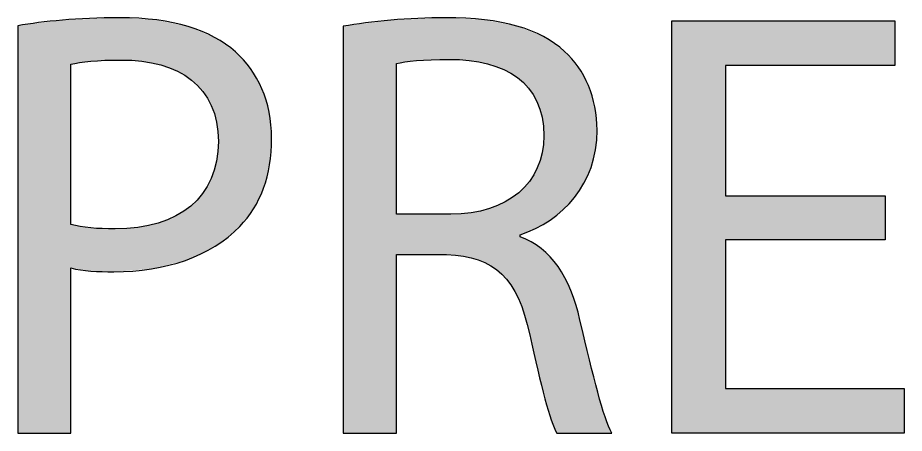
# Model space of a CAD drawing. Extents: x 0 to 360, y -268 to 0.
# Drawn here: x 195.365 to 199.71, y -194 to -191.964 of the extents above; entities that cross this region are included whole.
import ezdxf

# ---------------------------------------------------------------- set-up
doc = ezdxf.new("R2010")
doc.units = 0
doc.layers.add('LAYER_1', color=7, linetype='CONTINUOUS')

# ---------------------------------------------------------------- blocks, each defined once
blk = doc.blocks.new('*U304')
at = {"layer": 'LAYER_1', "color": 250}
for points in [[(195.5838, -194), (195.3648, -192.0033), (195.5838, -191.9761)], [(195.6253, -194), (195.5838, -191.9761), (195.6253, -191.9743)], [(195.6669, -192.1839), (195.6253, -191.9743), (195.6669, -191.9726)], [(195.671, -192.1834), (195.6669, -191.9726), (195.671, -191.9724)], [(195.7223, -192.1774), (195.671, -191.9724), (195.7223, -191.9703)], [(195.7227, -192.1773), (195.7223, -191.9703), (195.7227, -191.9703)], [(195.7236, -192.1773), (195.7227, -191.9703), (195.7236, -191.9702)], [(195.8354, -192.1728), (195.7236, -191.9702), (195.8354, -191.9656)], [(195.8416, -192.1726), (195.8354, -191.9656), (195.8416, -191.9653)], [(195.8657, -192.1716), (195.8416, -191.9653), (195.8657, -191.9643)], [(195.8712, -192.1714), (195.8712, -191.9647), (195.8992, -192.173)], [(195.8992, -192.173), (195.8992, -191.9664), (195.9538, -192.1763)], [(195.9538, -192.1763), (195.9538, -191.9697), (195.9736, -192.1775)], [(195.9736, -192.1775), (195.9736, -191.9709), (196.0053, -192.1825)], [(196.0053, -192.1825), (196.0053, -191.9729), (196.0197, -192.1848)], [(196.0197, -192.1848), (196.0197, -191.9738), (196.0212, -192.1851)], [(196.0212, -192.1851), (196.0212, -191.9739), (196.0461, -192.191)], [(196.0461, -192.191), (196.0461, -191.9754), (196.0536, -192.1928)], [(196.0536, -192.1928), (196.0536, -191.977), (196.0661, -192.1957)], [(196.0661, -192.1957), (196.0661, -191.9796), (196.0986, -192.2064)], [(196.0986, -192.2064), (196.0986, -191.9864), (196.1082, -192.2095)], [(196.1082, -192.2095), (196.1082, -191.9884), (196.1402, -192.2233)], [(196.1402, -192.2233), (196.1402, -191.9951), (196.1475, -192.2264)], [(196.1475, -192.2264), (196.1475, -191.9966), (196.1784, -192.2435)], [(196.1784, -192.2435), (196.1784, -192.0031), (196.1836, -192.2464)], [(196.1836, -192.2464), (196.1836, -192.0042), (196.187, -192.2487)], [(196.187, -192.2487), (196.187, -192.0049), (196.2006, -192.2583)], [(196.2006, -192.2583), (196.2006, -192.0078), (196.2129, -192.2669)], [(196.2129, -192.2669), (196.2129, -192.0128), (196.2166, -192.2695)], [(196.2166, -192.2695), (196.2166, -192.0143), (196.2438, -192.2936)], [(196.2438, -192.2936), (196.2438, -192.0254), (196.2463, -192.2958)], [(196.2463, -192.2958), (196.2463, -192.0265), (196.2629, -192.3146)], [(196.2629, -192.3146), (196.2629, -192.0333), (196.2708, -192.3236)], [(196.2708, -192.3236), (196.2708, -192.0365), (196.2724, -192.3253)], [(196.2724, -192.3253), (196.2724, -192.0372), (196.294, -192.3567)], [(196.294, -192.3567), (196.294, -192.046), (196.2949, -192.358)], [(196.2949, -192.358), (196.2949, -192.0464), (196.3132, -192.393)], [(196.3132, -192.393), (196.3132, -192.0538), (196.3137, -192.3939)], [(196.3137, -192.3939), (196.3137, -192.054), (196.3283, -192.4325)], [(196.3283, -192.4325), (196.3283, -192.06), (196.3285, -192.433)], [(196.3285, -192.433), (196.3285, -192.0601), (196.3293, -192.4361)], [(196.3293, -192.4361), (196.3293, -192.0604), (196.3329, -192.4503)], [(196.3329, -192.4503), (196.3329, -192.0629), (196.3392, -192.4752)], [(196.3392, -192.4752), (196.3392, -192.0673), (196.3393, -192.4754)], [(196.3393, -192.4754), (196.3393, -192.0674), (196.3458, -192.521)], [(196.3458, -192.521), (196.3458, -192.0719), (196.3458, -192.5211)], [(196.3458, -192.5211), (196.3458, -192.072), (196.348, -192.57)], [(196.348, -193.0728), (196.3458, -192.6196), (196.348, -192.57)], [(196.3458, -193.0744), (196.3393, -192.6663), (196.3458, -192.6198)], [(196.3458, -193.0744), (196.3458, -192.6198), (196.3458, -192.6196)], [(196.3329, -193.0836), (196.3293, -192.7069), (196.3329, -192.6924)], [(196.3392, -193.0791), (196.3329, -192.6924), (196.3392, -192.6668)], [(196.3393, -193.079), (196.3392, -192.6668), (196.3393, -192.6663)], [(196.3283, -193.0861), (196.3137, -192.7508), (196.3283, -192.7109)], [(196.3285, -193.086), (196.3283, -192.7109), (196.3285, -192.7101)], [(196.3293, -193.0855), (196.3285, -192.7101), (196.3293, -192.7069)], [(196.3132, -193.0943), (196.2949, -192.7886), (196.3132, -192.7521)], [(196.3137, -193.094), (196.3132, -192.7521), (196.3137, -192.7508)], [(196.2708, -193.1174), (196.2629, -192.835), (196.2708, -192.8256)], [(196.2724, -193.1165), (196.2708, -192.8256), (196.2724, -192.8232)], [(196.294, -193.1047), (196.2724, -192.8232), (196.294, -192.7904)], [(196.2949, -193.1042), (196.294, -192.7904), (196.2949, -192.7886)], [(196.2438, -193.1296), (196.2166, -192.8833), (196.2438, -192.8578)], [(196.2463, -193.1285), (196.2438, -192.8578), (196.2463, -192.8548)], [(196.2629, -193.1217), (196.2463, -192.8548), (196.2629, -192.835)], [(196.1784, -193.1551), (196.1475, -192.9309), (196.1784, -192.9126)], [(196.1836, -193.1538), (196.1784, -192.9126), (196.1836, -192.9086)], [(196.187, -193.1529), (196.1836, -192.9086), (196.187, -192.9061)], [(196.2006, -193.1473), (196.187, -192.9061), (196.2006, -192.896)], [(196.2129, -193.1423), (196.2006, -192.896), (196.2129, -192.8868)], [(196.2166, -193.1407), (196.2129, -192.8868), (196.2166, -192.8833)], [(196.0986, -193.175), (196.0661, -192.9658), (196.0986, -192.9544)], [(196.1082, -193.1726), (196.0986, -192.9544), (196.1082, -192.9499)], [(196.1402, -193.1646), (196.1082, -192.9499), (196.1402, -192.9351)], [(196.1475, -193.1628), (196.1402, -192.9351), (196.1475, -192.9309)], [(195.6253, -193.1904), (195.6253, -192.9775), (195.6669, -193.1967)], [(195.6669, -193.1967), (195.6669, -192.9864), (195.671, -193.1973)], [(195.671, -193.1973), (195.671, -192.9873), (195.7223, -193.2051)], [(195.7223, -193.2051), (195.7223, -192.9939), (195.7227, -193.2051)], [(195.7227, -193.2051), (195.7227, -192.9939), (195.7236, -193.2053)], [(195.7236, -193.2053), (195.7236, -192.994), (195.8354, -193.2087)], [(195.8657, -193.2064), (195.8416, -192.9989), (195.8657, -192.9981)], [(195.8712, -193.206), (195.8657, -192.9981), (195.8712, -192.998)], [(195.8992, -193.2039), (195.8712, -192.998), (195.8992, -192.9971)], [(195.9538, -193.1997), (195.8992, -192.9971), (195.9538, -192.9917)], [(195.9736, -193.1982), (195.9538, -192.9917), (195.9736, -192.9882)], [(196.0053, -193.1958), (195.9736, -192.9882), (196.0053, -192.9827)], [(196.0197, -193.1947), (196.0053, -192.9827), (196.0197, -192.979)], [(196.0212, -193.1944), (196.0197, -192.979), (196.0212, -192.9786)], [(196.0461, -193.1881), (196.0212, -192.9786), (196.0461, -192.9722)], [(196.0536, -193.1863), (196.0461, -192.9722), (196.0536, -192.9703)], [(196.0661, -193.1831), (196.0536, -192.9703), (196.0661, -192.9658)]]:
    blk.add_solid(points, dxfattribs=at)
at = {"layer": 'LAYER_1', "color": 250, "extrusion": (0, 0, -1)}
for points in [[(-195.3648, -194), (-195.3648, -192.0033), (-195.5838, -194)], [(-195.5838, -194), (-195.5838, -191.9761), (-195.6253, -194)], [(-195.6253, -192.1921), (-195.6253, -191.9743), (-195.6669, -192.1839)], [(-195.6669, -192.1839), (-195.6669, -191.9726), (-195.671, -192.1834)], [(-195.671, -192.1834), (-195.671, -191.9724), (-195.7223, -192.1774)], [(-195.7223, -192.1774), (-195.7223, -191.9703), (-195.7227, -192.1773)], [(-195.7227, -192.1773), (-195.7227, -191.9703), (-195.7236, -192.1773)], [(-195.7236, -192.1773), (-195.7236, -191.9702), (-195.8354, -192.1728)], [(-195.8354, -192.1728), (-195.8354, -191.9656), (-195.8416, -192.1726)], [(-195.8416, -192.1726), (-195.8416, -191.9653), (-195.8657, -192.1716)], [(-195.8657, -192.1716), (-195.8657, -191.9643), (-195.8712, -192.1714)], [(-195.8712, -192.1714), (-195.8657, -191.9643), (-195.8712, -191.9647)], [(-195.8992, -192.173), (-195.8712, -191.9647), (-195.8992, -191.9664)], [(-195.9538, -192.1763), (-195.8992, -191.9664), (-195.9538, -191.9697)], [(-195.9736, -192.1775), (-195.9538, -191.9697), (-195.9736, -191.9709)], [(-196.0053, -192.1825), (-195.9736, -191.9709), (-196.0053, -191.9729)], [(-196.0197, -192.1848), (-196.0053, -191.9729), (-196.0197, -191.9738)], [(-196.0212, -192.1851), (-196.0197, -191.9738), (-196.0212, -191.9739)], [(-196.0461, -192.191), (-196.0212, -191.9739), (-196.0461, -191.9754)], [(-196.0536, -192.1928), (-196.0461, -191.9754), (-196.0536, -191.977)], [(-196.0661, -192.1957), (-196.0536, -191.977), (-196.0661, -191.9796)], [(-196.0986, -192.2064), (-196.0661, -191.9796), (-196.0986, -191.9864)], [(-196.1082, -192.2095), (-196.0986, -191.9864), (-196.1082, -191.9884)], [(-196.1402, -192.2233), (-196.1082, -191.9884), (-196.1402, -191.9951)], [(-196.1475, -192.2264), (-196.1402, -191.9951), (-196.1475, -191.9966)], [(-196.1784, -192.2435), (-196.1475, -191.9966), (-196.1784, -192.0031)], [(-196.1836, -192.2464), (-196.1784, -192.0031), (-196.1836, -192.0042)], [(-196.187, -192.2487), (-196.1836, -192.0042), (-196.187, -192.0049)], [(-196.2006, -192.2583), (-196.187, -192.0049), (-196.2006, -192.0078)], [(-196.2129, -192.2669), (-196.2006, -192.0078), (-196.2129, -192.0128)], [(-196.2166, -192.2695), (-196.2129, -192.0128), (-196.2166, -192.0143)], [(-196.2438, -192.2936), (-196.2166, -192.0143), (-196.2438, -192.0254)], [(-196.2463, -192.2958), (-196.2438, -192.0254), (-196.2463, -192.0265)], [(-196.2629, -192.3146), (-196.2463, -192.0265), (-196.2629, -192.0333)], [(-196.2708, -192.3236), (-196.2629, -192.0333), (-196.2708, -192.0365)], [(-196.2724, -192.3253), (-196.2708, -192.0365), (-196.2724, -192.0372)], [(-196.294, -192.3567), (-196.2724, -192.0372), (-196.294, -192.046)], [(-196.2949, -192.358), (-196.294, -192.046), (-196.2949, -192.0464)], [(-196.3132, -192.393), (-196.2949, -192.0464), (-196.3132, -192.0538)], [(-196.3137, -192.3939), (-196.3132, -192.0538), (-196.3137, -192.054)], [(-196.3283, -192.4325), (-196.3137, -192.054), (-196.3283, -192.06)], [(-196.3285, -192.433), (-196.3283, -192.06), (-196.3285, -192.0601)], [(-196.3293, -192.4361), (-196.3285, -192.0601), (-196.3293, -192.0604)], [(-196.3329, -192.4503), (-196.3293, -192.0604), (-196.3329, -192.0629)], [(-196.3392, -192.4752), (-196.3329, -192.0629), (-196.3392, -192.0673)], [(-196.3393, -192.4754), (-196.3392, -192.0673), (-196.3393, -192.0674)], [(-196.3458, -192.521), (-196.3393, -192.0674), (-196.3458, -192.0719)], [(-196.3458, -192.5211), (-196.3458, -192.0719), (-196.3458, -192.072)], [(-196.348, -192.57), (-196.3458, -192.072), (-196.348, -192.0735)], [(-196.348, -193.0728), (-196.348, -192.0735), (-196.3964, -193.0386)], [(-196.3964, -193.0386), (-196.348, -192.0735), (-196.3964, -192.1072)], [(-196.3964, -193.0386), (-196.3964, -192.1072), (-196.4321, -193.0058)], [(-196.4321, -193.0058), (-196.3964, -192.1072), (-196.4321, -192.1321)], [(-196.4321, -193.0058), (-196.4321, -192.1321), (-196.4528, -192.9868)], [(-196.4528, -192.9868), (-196.4321, -192.1321), (-196.4528, -192.1551)], [(-196.4528, -192.9868), (-196.4528, -192.1551), (-196.5054, -192.9197)], [(-196.5054, -192.9197), (-196.4528, -192.1551), (-196.5054, -192.2135)], [(-196.5054, -192.9197), (-196.5054, -192.2135), (-196.5202, -192.9007)], [(-196.5202, -192.9007), (-196.5054, -192.2135), (-196.5202, -192.2397)], [(-196.5202, -192.9007), (-196.5202, -192.2397), (-196.5612, -192.8165)], [(-196.5612, -192.8165), (-196.5202, -192.2397), (-196.5612, -192.3122)], [(-196.5612, -192.8165), (-196.5612, -192.3122), (-196.5692, -192.8001)], [(-196.5692, -192.8001), (-196.5612, -192.3122), (-196.5692, -192.3381)], [(-196.5692, -192.8001), (-196.5692, -192.3381), (-196.5967, -192.694)], [(-196.5967, -192.694), (-196.5692, -192.3381), (-196.5967, -192.4267)], [(-196.5967, -192.694), (-196.5967, -192.4267), (-196.5991, -192.6849)], [(-196.5991, -192.6849), (-196.5967, -192.4267), (-196.5991, -192.451)], [(-196.5991, -192.6849), (-196.5991, -192.451), (-196.6092, -192.5552)], [(-196.3458, -193.0744), (-196.3458, -192.6196), (-196.348, -193.0728)], [(-196.3458, -193.0744), (-196.3458, -192.6198), (-196.3458, -193.0744)], [(-196.3329, -193.0836), (-196.3329, -192.6924), (-196.3392, -193.0791)], [(-196.3392, -193.0791), (-196.3392, -192.6668), (-196.3393, -193.079)], [(-196.3393, -193.079), (-196.3393, -192.6663), (-196.3458, -193.0744)], [(-196.3283, -193.0861), (-196.3283, -192.7109), (-196.3285, -193.086)], [(-196.3285, -193.086), (-196.3285, -192.7101), (-196.3293, -193.0855)], [(-196.3293, -193.0855), (-196.3293, -192.7069), (-196.3329, -193.0836)], [(-196.3132, -193.0943), (-196.3132, -192.7521), (-196.3137, -193.094)], [(-196.3137, -193.094), (-196.3137, -192.7508), (-196.3283, -193.0861)], [(-196.2708, -193.1174), (-196.2708, -192.8256), (-196.2724, -193.1165)], [(-196.2724, -193.1165), (-196.2724, -192.8232), (-196.294, -193.1047)], [(-196.294, -193.1047), (-196.294, -192.7904), (-196.2949, -193.1042)], [(-196.2949, -193.1042), (-196.2949, -192.7886), (-196.3132, -193.0943)], [(-196.2438, -193.1296), (-196.2438, -192.8578), (-196.2463, -193.1285)], [(-196.2463, -193.1285), (-196.2463, -192.8548), (-196.2629, -193.1217)], [(-196.2629, -193.1217), (-196.2629, -192.835), (-196.2708, -193.1174)], [(-196.1784, -193.1551), (-196.1784, -192.9126), (-196.1836, -193.1538)], [(-196.1836, -193.1538), (-196.1836, -192.9086), (-196.187, -193.1529)], [(-196.187, -193.1529), (-196.187, -192.9061), (-196.2006, -193.1473)], [(-196.2006, -193.1473), (-196.2006, -192.896), (-196.2129, -193.1423)], [(-196.2129, -193.1423), (-196.2129, -192.8868), (-196.2166, -193.1407)], [(-196.2166, -193.1407), (-196.2166, -192.8833), (-196.2438, -193.1296)], [(-196.0986, -193.175), (-196.0986, -192.9544), (-196.1082, -193.1726)], [(-196.1082, -193.1726), (-196.1082, -192.9499), (-196.1402, -193.1646)], [(-196.1402, -193.1646), (-196.1402, -192.9351), (-196.1475, -193.1628)], [(-196.1475, -193.1628), (-196.1475, -192.9309), (-196.1784, -193.1551)], [(-195.6669, -193.1967), (-195.6253, -192.9775), (-195.6669, -192.9864)], [(-195.671, -193.1973), (-195.6669, -192.9864), (-195.671, -192.9873)], [(-195.7223, -193.2051), (-195.671, -192.9873), (-195.7223, -192.9939)], [(-195.7227, -193.2051), (-195.7223, -192.9939), (-195.7227, -192.9939)], [(-195.7236, -193.2053), (-195.7227, -192.9939), (-195.7236, -192.994)], [(-195.8354, -193.2087), (-195.7236, -192.994), (-195.8354, -192.9986)], [(-195.8354, -193.2087), (-195.8354, -192.9986), (-195.8416, -193.2082)], [(-195.8416, -193.2082), (-195.8354, -192.9986), (-195.8416, -192.9989)], [(-195.8416, -193.2082), (-195.8416, -192.9989), (-195.8657, -193.2064)], [(-195.8657, -193.2064), (-195.8657, -192.9981), (-195.8712, -193.206)], [(-195.8712, -193.206), (-195.8712, -192.998), (-195.8992, -193.2039)], [(-195.8992, -193.2039), (-195.8992, -192.9971), (-195.9538, -193.1997)], [(-195.9538, -193.1997), (-195.9538, -192.9917), (-195.9736, -193.1982)], [(-195.9736, -193.1982), (-195.9736, -192.9882), (-196.0053, -193.1958)], [(-196.0053, -193.1958), (-196.0053, -192.9827), (-196.0197, -193.1947)], [(-196.0197, -193.1947), (-196.0197, -192.979), (-196.0212, -193.1944)], [(-196.0212, -193.1944), (-196.0212, -192.9786), (-196.0461, -193.1881)], [(-196.0461, -193.1881), (-196.0461, -192.9722), (-196.0536, -193.1863)], [(-196.0536, -193.1863), (-196.0536, -192.9703), (-196.0661, -193.1831)], [(-196.0661, -193.1831), (-196.0661, -192.9658), (-196.0986, -193.175)]]:
    blk.add_solid(points, dxfattribs=at)
blk = doc.blocks.new('*U305')
at = {"layer": 'LAYER_1', "color": 250}
for points in [[(197.1936, -194), (196.9599, -192.0064), (197.1936, -191.9764)], [(197.221, -194), (197.1936, -191.9764), (197.221, -191.9752)], [(197.2625, -192.1809), (197.221, -191.9752), (197.2625, -191.9733)], [(197.3194, -192.1743), (197.2625, -191.9733), (197.3194, -191.9707)], [(197.3916, -192.1699), (197.3194, -191.9707), (197.3916, -191.9675)], [(197.4608, -192.1686), (197.3916, -191.9675), (197.4608, -191.9643)], [(197.4787, -192.1683), (197.4787, -191.9653), (197.4877, -192.1688)], [(197.4877, -192.1688), (197.4877, -191.9658), (197.5388, -192.1716)], [(197.5388, -192.1716), (197.5388, -191.9685), (197.5499, -192.1722)], [(197.5499, -192.1722), (197.5499, -191.9691), (197.5778, -192.1737)], [(197.5778, -192.1737), (197.5778, -191.9706), (197.5874, -192.1751)], [(197.5874, -192.1751), (197.5874, -191.9711), (197.6219, -192.1802)], [(197.6219, -192.1802), (197.6219, -191.9729), (197.6239, -192.1805)], [(197.6239, -192.1805), (197.6239, -191.973), (197.6333, -192.1826)], [(197.6333, -192.1826), (197.6333, -191.9735), (197.6526, -192.1869)], [(197.6526, -192.1869), (197.6526, -191.9745), (197.6676, -192.1902)], [(197.6676, -192.1902), (197.6676, -191.9774), (197.6766, -192.1929)], [(197.6766, -192.1929), (197.6766, -191.9792), (197.6839, -192.1952)], [(197.6839, -192.1952), (197.6839, -191.9806), (197.7086, -192.2027)], [(197.7086, -192.2027), (197.7086, -191.9853), (197.717, -192.2061)], [(197.717, -192.2061), (197.717, -191.987), (197.7368, -192.2141)], [(197.7368, -192.2141), (197.7368, -191.9908), (197.7468, -192.2181)], [(197.7468, -192.2181), (197.7468, -191.9927), (197.7544, -192.2221)], [(197.7544, -192.2221), (197.7544, -191.9942), (197.7814, -192.2361)], [(197.7814, -192.2361), (197.7814, -191.9994), (197.7821, -192.2365)], [(197.7821, -192.2365), (197.7821, -191.9995), (197.7888, -192.241)], [(197.7888, -192.241), (197.7888, -192.0008), (197.8116, -192.2561)], [(197.8116, -192.2561), (197.8116, -192.0052), (197.8143, -192.2579)], [(197.8143, -192.2579), (197.8143, -192.0063), (197.8185, -192.2615)], [(197.8185, -192.2615), (197.8185, -192.008), (197.8201, -192.2628)], [(197.8201, -192.2628), (197.8201, -192.0086), (197.8267, -192.2684)], [(197.8267, -192.2684), (197.8267, -192.0112), (197.8433, -192.2824)], [(197.8433, -192.2824), (197.8433, -192.0178), (197.848, -192.2875)], [(197.848, -192.2875), (197.848, -192.0197), (197.8492, -192.2888)], [(197.8492, -192.2888), (197.8492, -192.0202), (197.8689, -192.3099)], [(197.8689, -192.3099), (197.8689, -192.028), (197.8726, -192.3151)], [(197.8726, -192.3151), (197.8726, -192.0295), (197.8742, -192.3174)], [(197.8742, -192.3174), (197.8742, -192.0301), (197.8813, -192.3272)], [(197.8813, -192.3272), (197.8813, -192.0329), (197.8909, -192.3406)], [(197.8909, -192.3406), (197.8909, -192.0368), (197.8937, -192.3457)], [(197.8937, -192.3457), (197.8937, -192.0379), (197.903, -192.363)], [(197.903, -192.363), (197.903, -192.0416), (197.9093, -192.3745)], [(197.9093, -192.3745), (197.9093, -192.0441), (197.9112, -192.3793)], [(197.9112, -192.3793), (197.9112, -192.0448), (197.9239, -192.4117)], [(197.9239, -192.4117), (197.9239, -192.0499), (197.925, -192.416)], [(197.925, -192.416), (197.925, -192.0503), (197.9304, -192.4365)], [(197.9304, -192.4365), (197.9304, -192.0524), (197.9345, -192.4521)], [(197.9345, -192.4521), (197.9345, -192.0541), (197.935, -192.4557)], [(197.935, -192.4557), (197.935, -192.0543), (197.9409, -192.4959)], [(197.9409, -192.4959), (197.9409, -192.0566), (197.9411, -192.4989)], [(197.9411, -192.4989), (197.9411, -192.0567), (197.9413, -192.5039)], [(197.9413, -192.5039), (197.9413, -192.0568), (197.9431, -192.5431)], [(197.9431, -192.9734), (197.9413, -192.5807), (197.9431, -192.5431)], [(197.9409, -192.9746), (197.935, -192.6259), (197.9409, -192.5864)], [(197.9411, -192.9746), (197.9409, -192.5864), (197.9411, -192.5855)], [(197.9413, -192.9744), (197.9411, -192.5855), (197.9413, -192.5807)], [(197.9304, -192.9808), (197.925, -192.6642), (197.9304, -192.6436)], [(197.9345, -192.9784), (197.9304, -192.6436), (197.9345, -192.6279)], [(197.935, -192.9781), (197.9345, -192.6279), (197.935, -192.6259)], [(197.9239, -192.9846), (197.9112, -192.7005), (197.9239, -192.6672)], [(197.925, -192.9839), (197.9239, -192.6672), (197.925, -192.6642)], [(197.8909, -193.0018), (197.8813, -192.753), (197.8909, -192.7386)], [(197.8937, -193.0006), (197.8909, -192.7386), (197.8937, -192.7344)], [(197.903, -192.9968), (197.8937, -192.7344), (197.903, -192.7163)], [(197.9093, -192.9931), (197.903, -192.7163), (197.9093, -192.7041)], [(197.9112, -192.992), (197.9093, -192.7041), (197.9112, -192.7005)], [(197.8689, -193.011), (197.8492, -192.7937), (197.8689, -192.7704)], [(197.8726, -193.0094), (197.8689, -192.7704), (197.8726, -192.766)], [(197.8742, -193.0087), (197.8726, -192.766), (197.8742, -192.7635)], [(197.8813, -193.0058), (197.8742, -192.7635), (197.8813, -192.753)], [(197.8116, -193.3275), (197.7888, -192.8454), (197.8116, -192.828)], [(197.8143, -193.3322), (197.8116, -192.828), (197.8143, -192.826)], [(197.8116, -193.3275), (197.8116, -192.828), (197.8143, -193.3322)], [(197.8185, -193.3399), (197.8143, -192.826), (197.8185, -192.8227)], [(197.8143, -193.3322), (197.8143, -192.826), (197.8185, -193.3399)], [(197.8201, -193.3439), (197.8185, -192.8227), (197.8201, -192.8216)], [(197.8185, -193.3399), (197.8185, -192.8227), (197.8201, -193.3439)], [(197.8267, -193.3614), (197.8201, -192.8216), (197.8267, -192.8153)], [(197.8201, -193.3439), (197.8201, -192.8216), (197.8267, -193.3614)], [(197.8433, -193.0216), (197.8267, -192.8153), (197.8433, -192.7996)], [(197.848, -193.0197), (197.8433, -192.7996), (197.848, -192.7951)], [(197.8492, -193.0192), (197.848, -192.7951), (197.8492, -192.7937)], [(197.7468, -193.232), (197.7368, -192.8748), (197.7468, -192.87)], [(197.7544, -193.2411), (197.7468, -192.87), (197.7544, -192.8663)], [(197.7468, -193.232), (197.7468, -192.87), (197.7544, -193.2411)], [(197.7814, -193.2732), (197.7544, -192.8663), (197.7814, -192.8499)], [(197.7544, -193.2411), (197.7544, -192.8663), (197.7814, -193.2732)], [(197.7821, -193.2745), (197.7814, -192.8499), (197.7821, -192.8495)], [(197.7814, -193.2732), (197.7814, -192.8499), (197.7821, -193.2745)], [(197.7888, -193.2866), (197.7821, -192.8495), (197.7888, -192.8454)], [(197.7821, -193.2745), (197.7821, -192.8495), (197.7888, -193.2866)], [(197.7888, -193.2866), (197.7888, -192.8454), (197.8116, -193.3275)], [(197.6219, -193.1507), (197.5874, -192.9199), (197.6219, -192.9134)], [(197.6239, -193.1517), (197.6219, -192.9134), (197.6239, -192.913)], [(197.6219, -193.1507), (197.6219, -192.9134), (197.6239, -193.1517)], [(197.6333, -193.1561), (197.6239, -192.913), (197.6333, -192.9113)], [(197.6239, -193.1517), (197.6239, -192.913), (197.6333, -193.1561)], [(197.6526, -193.165), (197.6333, -192.9113), (197.6526, -192.906)], [(197.6333, -193.1561), (197.6333, -192.9113), (197.6526, -193.165)], [(197.6676, -193.1719), (197.6526, -192.906), (197.6676, -192.9019)], [(197.6526, -193.165), (197.6526, -192.906), (197.6676, -193.1719)], [(197.6766, -193.1761), (197.6676, -192.9019), (197.6766, -192.8994)], [(197.6676, -193.1719), (197.6676, -192.9019), (197.6766, -193.1761)], [(197.6839, -193.1795), (197.6766, -192.8994), (197.6839, -192.8967)], [(197.6766, -193.1761), (197.6766, -192.8994), (197.6839, -193.1795)], [(197.7086, -193.1984), (197.6839, -192.8967), (197.7086, -192.8875)], [(197.6839, -193.1795), (197.6839, -192.8967), (197.7086, -193.1984)], [(197.717, -193.2049), (197.7086, -192.8875), (197.717, -192.8844)], [(197.7086, -193.1984), (197.7086, -192.8875), (197.717, -193.2049)], [(197.7368, -193.22), (197.717, -192.8844), (197.7368, -192.8748)], [(197.717, -193.2049), (197.717, -192.8844), (197.7368, -193.22)], [(197.7368, -193.22), (197.7368, -192.8748), (197.7468, -193.232)], [(197.467, -193.1246), (197.467, -192.9269), (197.4787, -193.1258)], [(197.4787, -193.1258), (197.4787, -192.9269), (197.4877, -193.1267)], [(197.5388, -193.1317), (197.4877, -192.9269), (197.5388, -192.9251)], [(197.4877, -193.1267), (197.4877, -192.9269), (197.5388, -193.1317)], [(197.5499, -193.1328), (197.5388, -192.9251), (197.5499, -192.9239)], [(197.5388, -193.1317), (197.5388, -192.9251), (197.5499, -193.1328)], [(197.5778, -193.1397), (197.5499, -192.9239), (197.5778, -192.9209)], [(197.5499, -193.1328), (197.5499, -192.9239), (197.5778, -193.1397)], [(197.5874, -193.1421), (197.5778, -192.9209), (197.5874, -192.9199)], [(197.5778, -193.1397), (197.5778, -192.9209), (197.5874, -193.1421)], [(197.5874, -193.1421), (197.5874, -192.9199), (197.6219, -193.1507)], [(197.8267, -193.3614), (197.8267, -193.0378), (197.8433, -193.4053)], [(197.8433, -193.4053), (197.8433, -193.0453), (197.848, -193.4179)], [(197.848, -193.4179), (197.848, -193.0474), (197.8492, -193.4211)], [(197.8492, -193.4211), (197.8492, -193.0479), (197.8689, -193.497)], [(197.8689, -193.497), (197.8689, -193.0567), (197.8726, -193.5115)], [(197.8726, -193.5115), (197.8726, -193.0584), (197.8742, -193.5177)], [(197.8742, -193.5177), (197.8742, -193.0591), (197.8813, -193.5474)], [(197.8813, -193.5474), (197.8813, -193.0623), (197.8909, -193.5882)], [(197.8909, -193.5882), (197.8909, -193.0687), (197.8937, -193.5999)], [(197.8937, -193.5999), (197.8937, -193.0705), (197.903, -193.6394)], [(197.903, -193.6394), (197.903, -193.0767), (197.9093, -193.6659)], [(197.9093, -193.6659), (197.9093, -193.0809), (197.9112, -193.6738)], [(197.9112, -193.6738), (197.9112, -193.0821), (197.9239, -193.7273)], [(197.9239, -193.7273), (197.9239, -193.0905), (197.925, -193.7321)], [(197.925, -193.7321), (197.925, -193.0913), (197.9304, -193.7548)], [(197.9304, -193.7548), (197.9304, -193.0948), (197.9345, -193.772)], [(197.9345, -193.772), (197.9345, -193.0986), (197.935, -193.7743)], [(197.935, -193.7743), (197.935, -193.0991), (197.9409, -193.7993)], [(197.9409, -193.7993), (197.9409, -193.1045), (197.9411, -193.7999)], [(197.9411, -193.7999), (197.9411, -193.1047), (197.9413, -193.8009)], [(197.9413, -193.8009), (197.9413, -193.1049), (197.9431, -193.8085)], [(197.9431, -193.8085), (197.9431, -193.1066), (197.9484, -193.8307)], [(197.9484, -193.8307), (197.9484, -193.1114), (197.974, -193.9164)], [(197.974, -193.9164), (197.974, -193.1351), (197.9742, -193.917)], [(197.9742, -193.917), (197.9742, -193.1352), (197.9795, -193.9348)], [(197.9795, -193.9348), (197.9795, -193.1418), (198.0065, -194)]]:
    blk.add_solid(points, dxfattribs=at)
at = {"layer": 'LAYER_1', "color": 250, "extrusion": (0, 0, -1)}
for points in [[(-197.1936, -194), (-197.1936, -191.9764), (-197.221, -194)], [(-197.221, -192.1893), (-197.221, -191.9752), (-197.2625, -192.1809)], [(-197.2625, -192.1809), (-197.2625, -191.9733), (-197.3194, -192.1743)], [(-197.3194, -192.1743), (-197.3194, -191.9707), (-197.3916, -192.1699)], [(-197.3916, -192.1699), (-197.3916, -191.9675), (-197.4608, -192.1686)], [(-197.4608, -192.1686), (-197.4608, -191.9643), (-197.467, -192.1685)], [(-197.467, -192.1685), (-197.4608, -191.9643), (-197.467, -191.9647)], [(-197.467, -192.1685), (-197.467, -191.9647), (-197.4787, -192.1683)], [(-197.4787, -192.1683), (-197.467, -191.9647), (-197.4787, -191.9653)], [(-197.4877, -192.1688), (-197.4787, -191.9653), (-197.4877, -191.9658)], [(-197.5388, -192.1716), (-197.4877, -191.9658), (-197.5388, -191.9685)], [(-197.5499, -192.1722), (-197.5388, -191.9685), (-197.5499, -191.9691)], [(-197.5778, -192.1737), (-197.5499, -191.9691), (-197.5778, -191.9706)], [(-197.5874, -192.1751), (-197.5778, -191.9706), (-197.5874, -191.9711)], [(-197.6219, -192.1802), (-197.5874, -191.9711), (-197.6219, -191.9729)], [(-197.6239, -192.1805), (-197.6219, -191.9729), (-197.6239, -191.973)], [(-197.6333, -192.1826), (-197.6239, -191.973), (-197.6333, -191.9735)], [(-197.6526, -192.1869), (-197.6333, -191.9735), (-197.6526, -191.9745)], [(-197.6676, -192.1902), (-197.6526, -191.9745), (-197.6676, -191.9774)], [(-197.6766, -192.1929), (-197.6676, -191.9774), (-197.6766, -191.9792)], [(-197.6839, -192.1952), (-197.6766, -191.9792), (-197.6839, -191.9806)], [(-197.7086, -192.2027), (-197.6839, -191.9806), (-197.7086, -191.9853)], [(-197.717, -192.2061), (-197.7086, -191.9853), (-197.717, -191.987)], [(-197.7368, -192.2141), (-197.717, -191.987), (-197.7368, -191.9908)], [(-197.7468, -192.2181), (-197.7368, -191.9908), (-197.7468, -191.9927)], [(-197.7544, -192.2221), (-197.7468, -191.9927), (-197.7544, -191.9942)], [(-197.7814, -192.2361), (-197.7544, -191.9942), (-197.7814, -191.9994)], [(-197.7821, -192.2365), (-197.7814, -191.9994), (-197.7821, -191.9995)], [(-197.7888, -192.241), (-197.7821, -191.9995), (-197.7888, -192.0008)], [(-197.8116, -192.2561), (-197.7888, -192.0008), (-197.8116, -192.0052)], [(-196.9599, -194), (-196.9599, -192.0064), (-197.1936, -194)], [(-197.8143, -192.2579), (-197.8116, -192.0052), (-197.8143, -192.0063)], [(-197.8185, -192.2615), (-197.8143, -192.0063), (-197.8185, -192.008)], [(-197.8201, -192.2628), (-197.8185, -192.008), (-197.8201, -192.0086)], [(-197.8267, -192.2684), (-197.8201, -192.0086), (-197.8267, -192.0112)], [(-197.8433, -192.2824), (-197.8267, -192.0112), (-197.8433, -192.0178)], [(-197.848, -192.2875), (-197.8433, -192.0178), (-197.848, -192.0197)], [(-197.8492, -192.2888), (-197.848, -192.0197), (-197.8492, -192.0202)], [(-197.8689, -192.3099), (-197.8492, -192.0202), (-197.8689, -192.028)], [(-197.8726, -192.3151), (-197.8689, -192.028), (-197.8726, -192.0295)], [(-197.8742, -192.3174), (-197.8726, -192.0295), (-197.8742, -192.0301)], [(-197.8813, -192.3272), (-197.8742, -192.0301), (-197.8813, -192.0329)], [(-197.8909, -192.3406), (-197.8813, -192.0329), (-197.8909, -192.0368)], [(-197.8937, -192.3457), (-197.8909, -192.0368), (-197.8937, -192.0379)], [(-197.903, -192.363), (-197.8937, -192.0379), (-197.903, -192.0416)], [(-197.9093, -192.3745), (-197.903, -192.0416), (-197.9093, -192.0441)], [(-197.9112, -192.3793), (-197.9093, -192.0441), (-197.9112, -192.0448)], [(-197.9239, -192.4117), (-197.9112, -192.0448), (-197.9239, -192.0499)], [(-197.925, -192.416), (-197.9239, -192.0499), (-197.925, -192.0503)], [(-197.9304, -192.4365), (-197.925, -192.0503), (-197.9304, -192.0524)], [(-197.9345, -192.4521), (-197.9304, -192.0524), (-197.9345, -192.0541)], [(-197.935, -192.4557), (-197.9345, -192.0541), (-197.935, -192.0543)], [(-197.9409, -192.4959), (-197.935, -192.0543), (-197.9409, -192.0566)], [(-197.9411, -192.4989), (-197.9409, -192.0566), (-197.9411, -192.0567)], [(-197.9413, -192.5039), (-197.9411, -192.0567), (-197.9413, -192.0568)], [(-197.9431, -192.5431), (-197.9413, -192.0568), (-197.9431, -192.058)], [(-197.9431, -192.9734), (-197.9431, -192.058), (-197.9484, -192.9703)], [(-197.9484, -192.9703), (-197.9431, -192.058), (-197.9484, -192.0617)], [(-197.9484, -192.9703), (-197.9484, -192.0617), (-197.974, -192.9553)], [(-197.974, -192.9553), (-197.9484, -192.0617), (-197.974, -192.0797)], [(-197.974, -192.9553), (-197.974, -192.0797), (-197.9742, -192.9552)], [(-197.9742, -192.9552), (-197.974, -192.0797), (-197.9742, -192.0798)], [(-197.9742, -192.9552), (-197.9742, -192.0798), (-197.9795, -192.9509)], [(-197.9795, -192.9509), (-197.9742, -192.0798), (-197.9795, -192.0835)], [(-197.9795, -192.9509), (-197.9795, -192.0835), (-198.0065, -192.9296)], [(-198.0065, -192.9296), (-197.9795, -192.0835), (-198.0065, -192.1024)], [(-198.0065, -192.9296), (-198.0065, -192.1024), (-198.013, -192.9244)], [(-198.013, -192.9244), (-198.0065, -192.1024), (-198.013, -192.1069)], [(-198.013, -192.9244), (-198.013, -192.1069), (-198.0382, -192.9044)], [(-198.0382, -192.9044), (-198.013, -192.1069), (-198.0382, -192.1245)], [(-198.0382, -192.9044), (-198.0382, -192.1245), (-198.0451, -192.897)], [(-198.0451, -192.897), (-198.0382, -192.1245), (-198.0451, -192.1294)], [(-198.0451, -192.897), (-198.0451, -192.1294), (-198.0758, -192.8639)], [(-198.0758, -192.8639), (-198.0451, -192.1294), (-198.0758, -192.1643)], [(-198.0758, -192.8639), (-198.0758, -192.1643), (-198.094, -192.8443)], [(-198.094, -192.8443), (-198.0758, -192.1643), (-198.094, -192.1851)], [(-198.094, -192.8443), (-198.094, -192.1851), (-198.1118, -192.8175)], [(-198.1118, -192.8175), (-198.094, -192.1851), (-198.1118, -192.2054)], [(-198.1118, -192.8175), (-198.1118, -192.2054), (-198.1202, -192.805)], [(-198.1202, -192.805), (-198.1118, -192.2054), (-198.1202, -192.2207)], [(-198.1202, -192.805), (-198.1202, -192.2207), (-198.14, -192.7752)], [(-198.14, -192.7752), (-198.1202, -192.2207), (-198.14, -192.2569)], [(-198.14, -192.7752), (-198.14, -192.2569), (-198.1619, -192.7261)], [(-198.1619, -192.7261), (-198.14, -192.2569), (-198.1619, -192.2968)], [(-198.1619, -192.7261), (-198.1619, -192.2968), (-198.1747, -192.6972)], [(-198.1747, -192.6972), (-198.1619, -192.2968), (-198.1747, -192.3394)], [(-198.1747, -192.6972), (-198.1747, -192.3394), (-198.1934, -192.6237)], [(-198.1934, -192.6237), (-198.1747, -192.3394), (-198.1934, -192.4011)], [(-198.1934, -192.6237), (-198.1934, -192.4011), (-198.1966, -192.6108)], [(-198.1966, -192.6108), (-198.1934, -192.4011), (-198.1966, -192.4357)], [(-198.1966, -192.6108), (-198.1966, -192.4357), (-198.2043, -192.5159)], [(-197.9409, -192.9746), (-197.9409, -192.5864), (-197.9411, -192.9746)], [(-197.9411, -192.9746), (-197.9411, -192.5855), (-197.9413, -192.9744)], [(-197.9413, -192.9744), (-197.9413, -192.5807), (-197.9431, -192.9734)], [(-197.9304, -192.9808), (-197.9304, -192.6436), (-197.9345, -192.9784)], [(-197.9345, -192.9784), (-197.9345, -192.6279), (-197.935, -192.9781)], [(-197.935, -192.9781), (-197.935, -192.6259), (-197.9409, -192.9746)], [(-197.9239, -192.9846), (-197.9239, -192.6672), (-197.925, -192.9839)], [(-197.925, -192.9839), (-197.925, -192.6642), (-197.9304, -192.9808)], [(-197.8909, -193.0018), (-197.8909, -192.7386), (-197.8937, -193.0006)], [(-197.8937, -193.0006), (-197.8937, -192.7344), (-197.903, -192.9968)], [(-197.903, -192.9968), (-197.903, -192.7163), (-197.9093, -192.9931)], [(-197.9093, -192.9931), (-197.9093, -192.7041), (-197.9112, -192.992)], [(-197.9112, -192.992), (-197.9112, -192.7005), (-197.9239, -192.9846)], [(-197.8689, -193.011), (-197.8689, -192.7704), (-197.8726, -193.0094)], [(-197.8726, -193.0094), (-197.8726, -192.766), (-197.8742, -193.0087)], [(-197.8742, -193.0087), (-197.8742, -192.7635), (-197.8813, -193.0058)], [(-197.8813, -193.0058), (-197.8813, -192.753), (-197.8909, -193.0018)], [(-197.8267, -193.0285), (-197.8267, -192.8153), (-197.8433, -193.0216)], [(-197.8433, -193.0216), (-197.8433, -192.7996), (-197.848, -193.0197)], [(-197.848, -193.0197), (-197.848, -192.7951), (-197.8492, -193.0192)], [(-197.8492, -193.0192), (-197.8492, -192.7937), (-197.8689, -193.011)], [(-197.221, -193.1246), (-197.221, -192.9269), (-197.2625, -193.1246)], [(-197.2625, -193.1246), (-197.221, -192.9269), (-197.2625, -192.9269)], [(-197.2625, -193.1246), (-197.2625, -192.9269), (-197.3194, -193.1246)], [(-197.3194, -193.1246), (-197.2625, -192.9269), (-197.3194, -192.9269)], [(-197.3194, -193.1246), (-197.3194, -192.9269), (-197.3916, -193.1246)], [(-197.3916, -193.1246), (-197.3194, -192.9269), (-197.3916, -192.9269)], [(-197.3916, -193.1246), (-197.3916, -192.9269), (-197.4608, -193.1246)], [(-197.4608, -193.1246), (-197.3916, -192.9269), (-197.4608, -192.9269)], [(-197.4608, -193.1246), (-197.4608, -192.9269), (-197.467, -193.1246)], [(-197.467, -193.1246), (-197.4608, -192.9269), (-197.467, -192.9269)], [(-197.4787, -193.1258), (-197.467, -192.9269), (-197.4787, -192.9269)], [(-197.4877, -193.1267), (-197.4787, -192.9269), (-197.4877, -192.9269)], [(-197.8433, -193.4053), (-197.8267, -193.0378), (-197.8433, -193.0453)], [(-197.848, -193.4179), (-197.8433, -193.0453), (-197.848, -193.0474)], [(-197.8492, -193.4211), (-197.848, -193.0474), (-197.8492, -193.0479)], [(-197.8689, -193.497), (-197.8492, -193.0479), (-197.8689, -193.0567)], [(-197.8726, -193.5115), (-197.8689, -193.0567), (-197.8726, -193.0584)], [(-197.8742, -193.5177), (-197.8726, -193.0584), (-197.8742, -193.0591)], [(-197.8813, -193.5474), (-197.8742, -193.0591), (-197.8813, -193.0623)], [(-197.8909, -193.5882), (-197.8813, -193.0623), (-197.8909, -193.0687)], [(-197.8937, -193.5999), (-197.8909, -193.0687), (-197.8937, -193.0705)], [(-197.903, -193.6394), (-197.8937, -193.0705), (-197.903, -193.0767)], [(-197.9093, -193.6659), (-197.903, -193.0767), (-197.9093, -193.0809)], [(-197.9112, -193.6738), (-197.9093, -193.0809), (-197.9112, -193.0821)], [(-197.9239, -193.7273), (-197.9112, -193.0821), (-197.9239, -193.0905)], [(-197.925, -193.7321), (-197.9239, -193.0905), (-197.925, -193.0913)], [(-197.9304, -193.7548), (-197.925, -193.0913), (-197.9304, -193.0948)], [(-197.9345, -193.772), (-197.9304, -193.0948), (-197.9345, -193.0986)], [(-197.935, -193.7743), (-197.9345, -193.0986), (-197.935, -193.0991)], [(-197.9409, -193.7993), (-197.935, -193.0991), (-197.9409, -193.1045)], [(-197.9411, -193.7999), (-197.9409, -193.1045), (-197.9411, -193.1047)], [(-197.9413, -193.8009), (-197.9411, -193.1047), (-197.9413, -193.1049)], [(-197.9431, -193.8085), (-197.9413, -193.1049), (-197.9431, -193.1066)], [(-197.9484, -193.8307), (-197.9431, -193.1066), (-197.9484, -193.1114)], [(-197.974, -193.9164), (-197.9484, -193.1114), (-197.974, -193.1351)], [(-197.9742, -193.917), (-197.974, -193.1351), (-197.9742, -193.1352)], [(-197.9795, -193.9348), (-197.9742, -193.1352), (-197.9795, -193.1418)], [(-198.0065, -194), (-197.9795, -193.1418), (-198.0065, -193.1752)], [(-198.0065, -194), (-198.0065, -193.1752), (-198.013, -194)], [(-198.013, -194), (-198.0065, -193.1752), (-198.013, -193.1832)], [(-198.013, -194), (-198.013, -193.1832), (-198.0382, -194)], [(-198.0382, -194), (-198.013, -193.1832), (-198.0382, -193.2304)], [(-198.0382, -194), (-198.0382, -193.2304), (-198.0451, -194)], [(-198.0451, -194), (-198.0382, -193.2304), (-198.0451, -193.2433)], [(-198.0451, -194), (-198.0451, -193.2433), (-198.0758, -194)], [(-198.0758, -194), (-198.0451, -193.2433), (-198.0758, -193.3008)], [(-198.0758, -194), (-198.0758, -193.3008), (-198.094, -194)], [(-198.094, -194), (-198.0758, -193.3008), (-198.094, -193.3601)], [(-198.094, -194), (-198.094, -193.3601), (-198.1118, -194)], [(-198.1118, -194), (-198.094, -193.3601), (-198.1118, -193.4181)], [(-198.1118, -194), (-198.1118, -193.4181), (-198.1202, -194)], [(-198.1202, -194), (-198.1118, -193.4181), (-198.1202, -193.4454)], [(-198.1202, -194), (-198.1202, -193.4454), (-198.14, -194)], [(-198.14, -194), (-198.1202, -193.4454), (-198.14, -193.5258)], [(-198.14, -194), (-198.14, -193.5258), (-198.1619, -194)], [(-198.1619, -194), (-198.14, -193.5258), (-198.1619, -193.6146)], [(-198.1619, -194), (-198.1619, -193.6146), (-198.1747, -194)], [(-198.1747, -194), (-198.1619, -193.6146), (-198.1747, -193.6667)], [(-198.1747, -194), (-198.1747, -193.6667), (-198.1934, -194)], [(-198.1934, -194), (-198.1747, -193.6667), (-198.1934, -193.7423)], [(-198.1934, -194), (-198.1934, -193.7423), (-198.1966, -194)], [(-198.1966, -194), (-198.1934, -193.7423), (-198.1966, -193.7556)], [(-198.1966, -194), (-198.1966, -193.7556), (-198.2043, -194)], [(-198.2043, -194), (-198.1966, -193.7556), (-198.2043, -193.7866)], [(-198.2043, -194), (-198.2043, -193.7866), (-198.2074, -194)], [(-198.2074, -194), (-198.2043, -193.7866), (-198.2074, -193.7992)], [(-198.2074, -194), (-198.2074, -193.7992), (-198.2435, -194)], [(-198.2435, -194), (-198.2074, -193.7992), (-198.2435, -193.9202)], [(-198.2435, -194), (-198.2435, -193.9202), (-198.2759, -194)]]:
    blk.add_solid(points, dxfattribs=at)
blk = doc.blocks.new('*U306')
at = {"layer": 'LAYER_1', "color": 250, "extrusion": (0, 0, -1)}
for points in [[(-198.5701, -194), (-198.5701, -191.9792), (-198.834, -194)], [(-198.834, -194), (-198.5701, -191.9792), (-198.834, -191.9792)], [(-199.6168, -192.1983), (-199.6168, -191.9792), (-199.6643, -192.1983)], [(-199.6643, -192.1983), (-199.6168, -191.9792), (-199.6643, -191.9792)], [(-199.6168, -194), (-199.6168, -193.7813), (-199.6643, -194)], [(-199.6643, -194), (-199.6168, -193.7813), (-199.6643, -193.7813)], [(-199.6643, -194), (-199.6643, -193.7813), (-199.7098, -194)], [(-199.7098, -194), (-199.6643, -193.7813), (-199.7098, -193.7813)]]:
    blk.add_solid(points, dxfattribs=at)
at = {"layer": 'LAYER_1', "color": 250}
for points in [[(198.834, -192.1983), (198.834, -191.9792), (199.6168, -192.1983)], [(199.6168, -192.1983), (198.834, -191.9792), (199.6168, -191.9792)], [(198.834, -193.0526), (198.834, -192.837), (199.6168, -193.0526)], [(199.6168, -193.0526), (198.834, -192.837), (199.6168, -192.837)], [(198.834, -194), (198.834, -193.7813), (199.6168, -194)], [(199.6168, -194), (198.834, -193.7813), (199.6168, -193.7813)]]:
    blk.add_solid(points, dxfattribs=at)
blk = doc.blocks.new('BLOCK_35')
at = {"layer": 'LAYER_1'}
blk.add_lwpolyline([(199.6168, -193.0526), (198.834, -193.0526), (198.834, -193.7813), (199.7098, -193.7813), (199.7098, -194), (198.5701, -194), (198.5701, -191.9792), (199.6643, -191.9792), (199.6643, -192.1983), (198.834, -192.1983), (198.834, -192.837), (199.6168, -192.837), (199.6168, -193.0526)], dxfattribs=at)
for points, knots in [([(195.3648, -192.0033), (195.4909, -191.9826), (195.6556, -191.9643), (195.8657, -191.9643), (196.1234, -191.9643), (196.3122, -192.0243), (196.4321, -192.1321), (196.5403, -192.2282), (196.6092, -192.3753), (196.6092, -192.5552), (196.6092, -192.7378), (196.5548, -192.8818), (196.4528, -192.9868), (196.3122, -193.1339), (196.0904, -193.2087), (195.8354, -193.2087), (195.7576, -193.2087), (195.6852, -193.2056), (195.6253, -193.1904), (195.6253, -193.1904), (195.6253, -194), (195.6253, -194), (195.6253, -194), (195.3648, -194), (195.3648, -194), (195.3648, -194), (195.3648, -192.0033), (195.3648, -192.0033)], [0, 0, 0, 0, 1, 1, 1, 2, 2, 2, 3, 3, 3, 4, 4, 4, 5, 5, 5, 6, 6, 6, 7, 7, 7, 8, 8, 8, 9, 9, 9, 9]), ([(196.9599, -192.0064), (197.0922, -191.9826), (197.2837, -191.9643), (197.4608, -191.9643), (197.7399, -191.9643), (197.9225, -192.0184), (198.0451, -192.1294), (198.1443, -192.2193), (198.2043, -192.3571), (198.2043, -192.5159), (198.2043, -192.7798), (198.0361, -192.9569), (197.8267, -193.0285), (197.8267, -193.0285), (197.8267, -193.0378), (197.8267, -193.0378), (197.9796, -193.0919), (198.0727, -193.2356), (198.1202, -193.4454), (198.1864, -193.7272), (198.2346, -193.9222), (198.2759, -194), (198.2759, -194), (198.0065, -194), (198.0065, -194), (197.9734, -193.9401), (197.9287, -193.7692), (197.8742, -193.5177), (197.8143, -193.2387), (197.7034, -193.1339), (197.467, -193.1246), (197.467, -193.1246), (197.221, -193.1246), (197.221, -193.1246), (197.221, -193.1246), (197.221, -194), (197.221, -194), (197.221, -194), (196.9599, -194), (196.9599, -194), (196.9599, -194), (196.9599, -192.0064), (196.9599, -192.0064)], [0, 0, 0, 0, 1, 1, 1, 2, 2, 2, 3, 3, 3, 4, 4, 4, 5, 5, 5, 6, 6, 6, 7, 7, 7, 8, 8, 8, 9, 9, 9, 10, 10, 10, 11, 11, 11, 12, 12, 12, 13, 13, 13, 14, 14, 14, 14]), ([(195.6253, -192.9775), (195.6825, -192.9927), (195.7548, -192.9989), (195.8416, -192.9989), (196.1565, -192.9989), (196.348, -192.8428), (196.348, -192.57), (196.348, -192.3002), (196.1565, -192.1714), (195.8712, -192.1714), (195.7576, -192.1714), (195.6707, -192.1803), (195.6253, -192.1921), (195.6253, -192.1921), (195.6253, -192.9775), (195.6253, -192.9775)], [0, 0, 0, 0, 1, 1, 1, 2, 2, 2, 3, 3, 3, 4, 4, 4, 5, 5, 5, 5]), ([(197.221, -192.9269), (197.221, -192.9269), (197.4877, -192.9269), (197.4877, -192.9269), (197.7667, -192.9269), (197.9431, -192.7739), (197.9431, -192.5431), (197.9431, -192.2823), (197.7543, -192.1683), (197.4787, -192.1683), (197.3526, -192.1683), (197.2658, -192.1772), (197.221, -192.1893), (197.221, -192.1893), (197.221, -192.9269), (197.221, -192.9269)], [0, 0, 0, 0, 1, 1, 1, 2, 2, 2, 3, 3, 3, 4, 4, 4, 5, 5, 5, 5])]:
    blk.add_open_spline(points, degree=3, knots=knots, dxfattribs=at)
at = {"layer": 'LAYER_1', "color": 250}
for name in ['*U304', '*U305', '*U306']:
    blk.add_blockref(name, (0, 0), dxfattribs=at)
blk = doc.blocks.new('BLOCK_20')
at = {"layer": 'LAYER_1'}
blk.add_blockref('BLOCK_35', (0, 0), dxfattribs=at)
blk = doc.blocks.new('BLOCK_17')
at = {"layer": 'LAYER_1'}
blk.add_blockref('BLOCK_20', (0, 0), dxfattribs=at)

msp = doc.modelspace()

# ---------------------------------------------------------------- block references
at = {"layer": 'LAYER_1'}
msp.add_blockref('BLOCK_17', (0, 0), dxfattribs=at)

doc.saveas('drawing.dxf')
